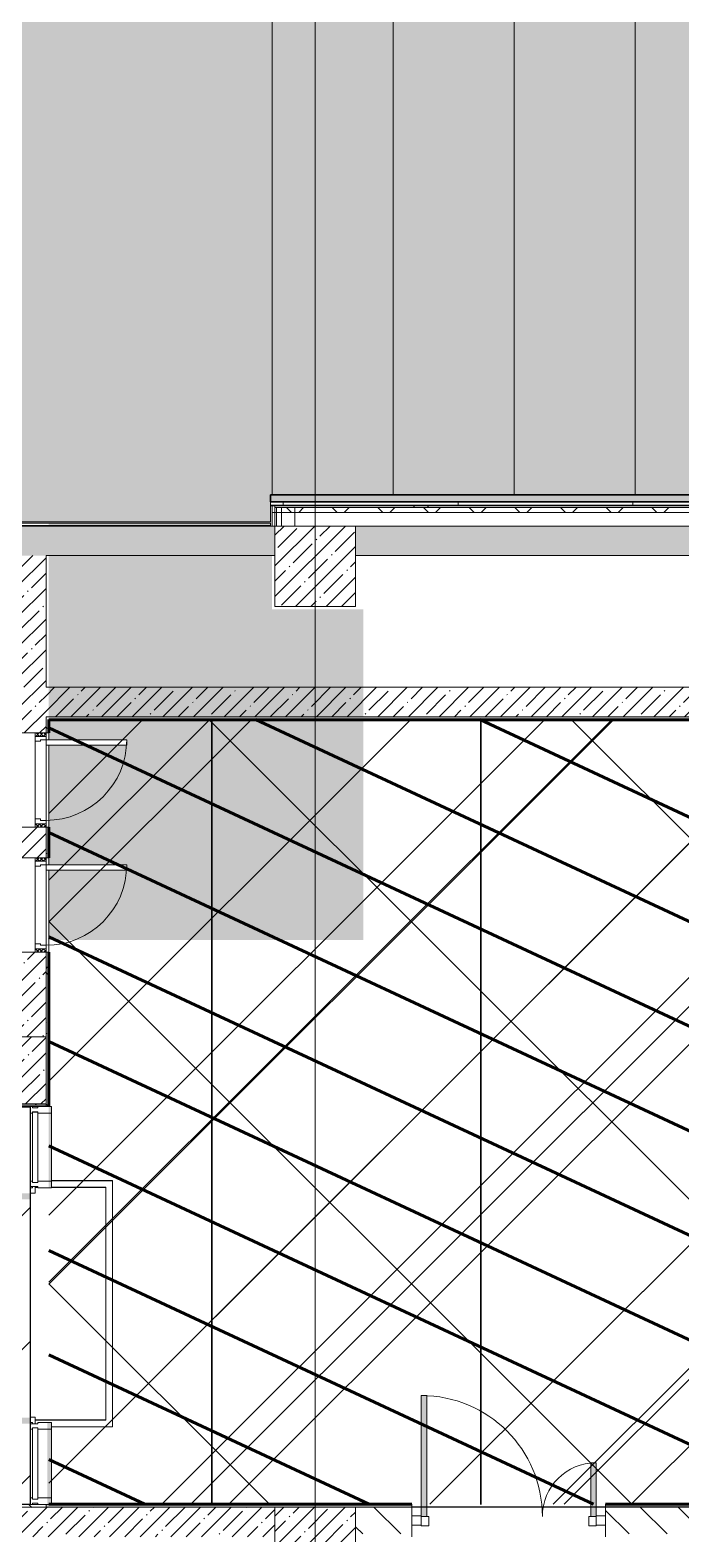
# Model space of a CAD drawing. Header units: millimetres. Extents: x -164500 to 426394, y -51911 to 102118.
# Drawn here: x 168864 to 173702, y 7700 to 18889 of the extents above; entities that cross this region are included whole.
import ezdxf

# ---------------------------------------------------------------- set-up
doc = ezdxf.new("R2010")
doc.units = ezdxf.units.MM
doc.linetypes.add('Осевая', pattern=[6350, 1270, -952.5, 3175, -952.5])
for name, color, linetype, lineweight in [('0) шлифовка', 5, 'Continuous', 60), ('1.4) Плинтус ПЛ-4', 6, 'Continuous', 60), ('5.3) Л-7 Линолеум 4 вып', 230, 'Continuous', 30), ('7.5) НЗ Линолеум Темпо ПЛЮС', 134, 'Continuous', 30), ('A-DETL-GENF', 7, 'Continuous', 9), ('A-DOOR-2', 7, 'Continuous', 5), ('A-DOOR-FRAM-2', 7, 'Continuous', 5), ('A-FLOR', 7, 'Continuous', 9), ('A-GLAZ-CURT', 7, 'Continuous', 9), ('A-GLAZ-CURT-2', 7, 'Continuous', 20), ('A-GLAZ-CWMG', 7, 'Continuous', 9), ('A-GLAZ-CWMG-1', 7, 'Continuous', 20), ('A-WALL', 7, 'Continuous', 5), ('A-WALL-2', 7, 'Continuous', 30), ('A-WALL-PATT', 7, 'Continuous', 5), ('I-WALL', 7, 'Continuous', 5), ('S-COLS', 7, 'Continuous', 9), ('S-COLS-1', 7, 'Continuous', 5), ('S-STRS', 7, 'Continuous', 9), ('Оси', 7, 'Continuous', 9), ('Оси-2', 7, 'Осевая', 9)]:
    doc.layers.add(name, color=color, linetype=linetype, lineweight=lineweight)
doc.layers.add('2) защита вин плитк', color=6, linetype='Continuous')
doc.layers.add('3.2.3) П-13.2', color=6, linetype='Continuous')
for name, color, linetype, lineweight, true_color, transparency in [('A-AREA-PATT-1', 7, 'Continuous', 5, 0xa5bae0, 1), ('A-AREA-PATT-2', 7, 'Continuous', 5, 0xcde0ef, 1), ('A-FLOR-PATT-1', 7, 'Continuous', 9, 0xeef6ff, 0.5)]:
    doc.layers.add(name, color=color, linetype=linetype, lineweight=lineweight, true_color=true_color, transparency=transparency)
for name, color, linetype, lineweight, true_color in [('A-DOOR-1', 7, 'Continuous', 5, 0xc0c0c0), ('A-DOOR-FRAM-1', 7, 'Continuous', 5, 0xc0c0c0), ('A-WALL-1', 9, 'Continuous', 5, 0x808080), ('A-WALL-FNSH-1', 9, 'Continuous', 5, 0x808080), ('S-STRS-1', 7, 'Continuous', 9, 0xeef6ff)]:
    doc.layers.add(name, color=color, linetype=linetype, lineweight=lineweight, true_color=true_color)
pattern_1 = [(45, (148772.12, -0.94), (-114.04925, 114.04925), []), (45, (148886.17, -0.94), (-114.04925, 114.04925), [201.612, -40.322, 6.706, -33.617])]
pattern_2 = [(135, (148772.12, -0.94), (-141.4214, -141.4214), [])]
pattern_3 = [(0, (148772.123, -0.94), (243.84, 60.96), [20.117, -162.763, 20.117, -162.763, -975.36]), (0, (148772.123, -0.94), (243.84, 60.96), [-365.76, 20.117, -345.643, 20.117, -162.763, -426.72]), (0, (148772.123, -0.94), (243.84, 60.96), [-914.4, 20.117, -101.803, 20.117, -284.683]), (120, (148863.563, 29.54), (-174.71291, 180.69163), [20.117, -162.763, 20.117, -162.763, -975.36]), (120, (148863.563, 29.54), (-174.71291, 180.69163), [-365.76, 20.117, -345.643, 20.117, -162.763, -426.72]), (120, (148863.563, 29.54), (-174.71291, 180.69163), [-914.4, 20.117, -101.803, 20.117, -284.683]), (240, (148894.043, 151.46), (-69.12709, -241.65163), [20.117, -162.763, 20.117, -162.763, -975.36]), (240, (148894.043, 151.46), (-69.12709, -241.65163), [-365.76, 20.117, -345.643, 20.117, -162.763, -426.72]), (240, (148894.043, 151.46), (-69.12709, -241.65163), [-914.4, 20.117, -101.803, 20.117, -284.683])]

# ---------------------------------------------------------------- blocks, each defined once
blk = doc.blocks.new('BSC_Колонна _Прямоугольная - 500х500-V357-Объем проектирования 2 этажа')
at = {"layer": 'S-COLS-1'}
h = blk.add_hatch(dxfattribs=at)
h.set_pattern_fill('FP_103', color=256, style=0, pattern_type=2)
h.set_pattern_definition([(45, (-19960, -11150), (-114.0493, 114.0493), []), (45, (-19845.95, -11150), (-114.0493, 114.0493), [201.613, -40.323, 6.706, -33.617])])
h.paths.add_polyline_path([(250, -250), (250, 250), (-250, 250), (-250, -250)])
for p, q in [((250, 250), (-250, 250)), ((-250, 250), (-250, -250)), ((250, -250), (250, 250)), ((-250, -250), (250, -250))]:
    blk.add_line(p, q, dxfattribs=at)
blk = doc.blocks.new('BSC_Колонна _Прямоугольная - 600х600-V401-Объем проектирования 2 этажа')
at = {"layer": 'S-COLS-1'}
h = blk.add_hatch(dxfattribs=at)
h.set_pattern_fill('FP_144', color=256, style=0, pattern_type=2)
h.set_pattern_definition([(45, (-22210, -14900), (-114.0493, 114.0493), []), (45, (-22095.95, -14900), (-114.0493, 114.0493), [201.613, -40.323, 6.706, -33.617])])
h.paths.add_polyline_path([(300, -300), (300, 300), (-300, 300), (-300, -300)])
for p, q in [((300, 300), (-300, 300)), ((-300, 300), (-300, -300)), ((300, -300), (300, 300)), ((-300, -300), (300, -300))]:
    blk.add_line(p, q, dxfattribs=at)
blk = doc.blocks.new('BSC_Колонна _Прямоугольная - 600х600-V408-Объем проектирования 2 этажа')
at = {"layer": 'S-COLS-1'}
h = blk.add_hatch(dxfattribs=at)
h.set_pattern_fill('FP_155', color=256, style=0, pattern_type=2)
h.set_pattern_definition([(45, (-22210, -7600), (-114.0493, 114.0493), []), (45, (-22095.95, -7600), (-114.0493, 114.0493), [201.613, -40.323, 6.706, -33.617])])
h.paths.add_polyline_path([(300, -300), (300, 300), (-300, 300), (-300, -300)])
for p, q in [((300, 300), (-300, 300)), ((-300, 300), (-300, -300)), ((300, -300), (300, 300)), ((-300, -300), (300, -300))]:
    blk.add_line(p, q, dxfattribs=at)
blk = doc.blocks.new('Прямоугольный импост - 50 x 70 мм-31927764-Объем проектирования 2 этажа')
at = {"layer": 'A-GLAZ-CWMG-1'}
for p, q in [((-70, 35), (0, 35)), ((-70, -35), (-70, 35)), ((0, 35), (0, -35)), ((0, -35), (-70, -35))]:
    blk.add_line(p, q, dxfattribs=at)
blk = doc.blocks.new('Прямоугольный импост - 50 x 70 мм-31701779-Объем проектирования 2 этажа')
at = {"layer": 'A-GLAZ-CWMG-1'}
for p, q in [((0, 35), (-70, 35)), ((-70, 35), (-70, -35)), ((0, -35), (0, 35)), ((-70, -35), (0, -35))]:
    blk.add_line(p, q, dxfattribs=at)
blk = doc.blocks.new('Прямоугольный импост - Импост структурный с накладкой - 160мм Темный-30756008-Объем проектирования 2 этажа')
at = {"layer": 'A-GLAZ-CWMG-1'}
for p, q in [((-50, 0), (-50, 17)), ((-50, 17), (0, 17)), ((-40, 0), (-50, 0)), ((-40, -40), (-40, 0)), ((0, 0), (-10, 0)), ((-10, 0), (-10, -40)), ((0, 17), (0, 0)), ((-50, -140), (-50, -40)), ((-50, -40), (-40, -40)), ((-10, -40), (0, -40)), ((0, -40), (0, -140)), ((0, -140), (-50, -140))]:
    blk.add_line(p, q, dxfattribs=at)
blk = doc.blocks.new('Системная панель - Стекло - 40мм-32387041-Объем проектирования 2 этажа')
at = {"layer": 'A-GLAZ-CURT-2'}
for p, q in [((262, 40), (-262, 40)), ((-262, 40), (-262, 0)), ((-262, 0), (262, 0)), ((262, 0), (262, 40))]:
    blk.add_line(p, q, dxfattribs=at)
blk = doc.blocks.new('Прямоугольный импост - Импост структурный с накладкой - 160мм Темный-30755591-Объем проектирования 2 этажа')
at = {"layer": 'A-GLAZ-CWMG-1'}
for p, q in [((-25, 0), (-25, 17)), ((-25, 17), (25, 17)), ((-15, 0), (-25, 0)), ((-15, -40), (-15, 0)), ((25, 0), (15, 0)), ((15, 0), (15, -40)), ((25, 17), (25, 0)), ((-25, -140), (-25, -40)), ((-25, -40), (-15, -40)), ((15, -40), (25, -40)), ((25, -40), (25, -140)), ((25, -140), (-25, -140))]:
    blk.add_line(p, q, dxfattribs=at)
blk = doc.blocks.new('Системная панель - Стекло - 40мм-32387061-Объем проектирования 2 этажа')
at = {"layer": 'A-GLAZ-CURT-2'}
for p, q in [((265, 40), (-265, 40)), ((-265, 40), (-265, 0)), ((-265, 0), (265, 0)), ((265, 0), (265, 40))]:
    blk.add_line(p, q, dxfattribs=at)
blk = doc.blocks.new('Прямоугольный импост - Импост структурный с накладкой - 160мм Темный-32387059-Объем проектирования 2 этажа')
at = {"layer": 'A-GLAZ-CWMG'}
for p, q in [((20093, 7970), (20093, 8480)), ((20250, 7970), (20250, 8480))]:
    blk.add_line(p, q, dxfattribs=at)
blk = doc.blocks.new('Прямоугольный импост - Импост структурный с накладкой - 160мм Темный-V496-Объем проектирования 2 этажа')
at = {"layer": 'A-GLAZ-CWMG-1'}
for p, q in [((-25, 0), (-25, 17)), ((-25, 17), (25, 17)), ((-15, 0), (-25, 0)), ((-15, -40), (-15, 0)), ((25, 0), (15, 0)), ((15, 0), (15, -40)), ((25, 17), (25, 0)), ((-25, -140), (-25, -40)), ((-25, -40), (-15, -40)), ((15, -40), (25, -40)), ((25, -40), (25, -140)), ((25, -140), (-25, -140))]:
    blk.add_line(p, q, dxfattribs=at)
blk = doc.blocks.new('Прямоугольный импост - Импост структурный с накладкой - 160мм Темный-30755595-Объем проектирования 2 этажа')
at = {"layer": 'A-GLAZ-CWMG-1'}
for p, q in [((0, 17), (-50, 17)), ((-50, 17), (-50, 0)), ((-50, 0), (-40, 0)), ((-40, 0), (-40, -40)), ((-10, -40), (-10, 0)), ((-10, 0), (0, 0)), ((0, 0), (0, 17)), ((-40, -40), (-50, -40)), ((-50, -40), (-50, -140)), ((0, -40), (-10, -40)), ((0, -140), (0, -40)), ((-50, -140), (0, -140))]:
    blk.add_line(p, q, dxfattribs=at)
blk = doc.blocks.new('Прямоугольный импост - Импост структурный с накладкой - 160мм Темный-32387142-Объем проектирования 2 этажа')
at = {"layer": 'A-GLAZ-CWMG'}
for p, q in [((20093, 10325), (20093, 10830)), ((20250, 10325), (20250, 10830))]:
    blk.add_line(p, q, dxfattribs=at)
blk = doc.blocks.new('Перекрытия 2 - Перекрытия 4-32990152-Объем проектирования 2 этажа')
at = {"layer": 'S-STRS-1'}
for points in [[(21910, 15411), (22810, 15411), (22810, 19180), (21910, 19180), (21910, 16983)], [(22810, 15411), (23710, 15411), (23710, 19180), (22810, 19180), (22810, 16983)], [(23710, 15411), (24610, 15411), (24610, 19180), (23710, 19180), (23710, 16983)], [(24610, 15411), (25510, 15411), (25510, 19180), (24610, 19180), (24610, 16983)], [(26410, 15411), (26410, 19180), (25510, 19180), (25510, 15411)], [(27310, 15411), (27310, 19180), (26410, 19180), (26410, 15411)], [(28210, 15411), (28210, 19180), (27310, 19180), (27310, 15411)], [(28319, 15411), (29110, 15411), (29110, 19180), (28210, 19180), (28210, 15411)], [(29764, 15411), (30010, 15411), (30010, 19180), (29110, 19180), (29110, 15411)], [(30010, 15411), (30610, 15411), (30610, 17830), (30030, 17830), (30030, 18430), (30610, 18430), (30610, 19180), (30010, 19180), (30010, 16983)]]:
    blk.add_hatch(color=256, dxfattribs=at).paths.add_polyline_path(points)
at = {"layer": 'S-STRS'}
for p, q in [((21910, 19180), (22510, 19180)), ((21910, 19180), (21910, 15411)), ((22810, 19180), (23410, 19180)), ((22810, 15411), (22810, 19180)), ((23710, 19180), (24310, 19180)), ((23710, 15411), (23710, 19180)), ((24610, 19180), (25210, 19180)), ((24610, 15411), (24610, 19180)), ((25510, 19180), (26110, 19180)), ((25510, 15411), (25510, 19180)), ((26410, 19180), (27010, 19180)), ((26410, 15411), (26410, 19180)), ((27310, 19180), (27910, 19180)), ((27310, 15411), (27310, 19180)), ((28210, 19180), (28810, 19180)), ((28210, 15411), (28210, 19180)), ((29110, 19180), (29710, 19180)), ((29110, 15411), (29110, 19180)), ((30010, 19180), (30610, 19180)), ((30010, 15411), (30010, 19180)), ((30610, 18430), (30610, 19180)), ((30610, 15411), (30610, 17830))]:
    blk.add_line(p, q, dxfattribs=at)
blk = doc.blocks.new('Стены наклон_ амфитеатр - Стены наклон_ амфитеатр-32992696-Объем проектирования 2 этажа')
at = {"layer": 'A-WALL-PATT'}
h = blk.add_hatch(dxfattribs=at)
h.set_pattern_fill('FP_220', color=256, style=0, pattern_type=2)
h.set_pattern_definition([(0, (26444.5, 15393.4), (0, 246.1), []), (90, (26444.5, 15393.4), (-1300, 8e-14), [])])
h.paths.add_polyline_path([(28299, 15354), (31010, 15354), (31010, 15381), (21879, 15381), (21879, 15354), (28190, 15354)])
h = blk.add_hatch(dxfattribs=at)
h.set_pattern_fill('FP_219', color=256, style=0, pattern_type=2)
h.set_pattern_definition([(180, (26444.5, 15352), (-4e-13, -3050), []), (270, (26444.5, 15352), (1300, 8e-14), [])])
h.paths.add_polyline_path([(21879, 15350), (31010, 15350), (31010, 15354), (21879, 15354)])
at = {"layer": 'A-WALL'}
for p, q in [((21879, 15354), (21879, 15381)), ((21879, 15350), (21879, 15354)), ((31010, 15354), (21879, 15354))]:
    blk.add_line(p, q, dxfattribs=at)
at = {"layer": 'A-WALL-2'}
for p, q in [((31041, 15431), (21879, 15431)), ((21879, 15431), (21879, 15381)), ((21879, 15381), (31010, 15381)), ((31010, 15381), (31010, 15350)), ((31010, 15350), (31041, 15350)), ((31041, 15350), (31041, 15431))]:
    blk.add_line(p, q, dxfattribs=at)

msp = doc.modelspace()

# ---------------------------------------------------------------- hatches: boundary and pattern name
at = {"layer": '0) шлифовка', "true_color": 0x2776bb}
h = msp.add_hatch(dxfattribs=at)
h.set_pattern_fill('ANSI31', color=152, scale=222, angle=110)
h.set_pattern_definition([(155, (169003.1, 23029.06), (-297.882, -638.81), [])])
h.paths.add_polyline_path([(179703.123, 13759), (169003.123, 13759), (169003.123, 7920.059), (179703.123, 7920.059)])
at = {"layer": '2) защита вин плитк'}
h = msp.add_hatch(dxfattribs=at)
h.set_pattern_fill('ANSI31', color=256, scale=600)
h.set_pattern_definition([(45, (169003.1, 23029), (-1347.04, 1347.04), [])])
h.paths.add_polyline_path([(179703.123, 13759), (169003.123, 13759), (169003.123, 7920.059), (179703.123, 7920.059)])
h = msp.add_hatch(dxfattribs=at)
h.set_pattern_fill('ANSI31', color=256, scale=222)
h.set_pattern_definition([(45, (205553.1, 26879), (-498.404, 498.404), [])])
h.paths.add_polyline_path([(162454.38, 10878.059), (168865.123, 10878.059), (168865.123, 7919.059), (162454.38, 7919.059)])
at = {"layer": '3.2.3) П-13.2'}
h = msp.add_hatch(dxfattribs=at)
h.set_pattern_fill('ANSI32', color=256, scale=222)
h.set_pattern_definition([(45, (169003.1, 23029), (-1495.21, 1495.21), []), (45, (170000, 23029), (-1495.21, 1495.21), [])])
h.paths.add_polyline_path([(179703.123, 13759), (169003.123, 13759), (169003.123, 7920.059), (179703.123, 7920.059)])
at = {"layer": '5.3) Л-7 Линолеум 4 вып'}
h = msp.add_hatch(dxfattribs=at)
h.set_pattern_fill('ANSI37', color=256, scale=600)
h.set_pattern_definition([(45, (169003.1, 23029), (-1347.04, 1347.04), []), (135, (169003.1, 23029), (-1347.04, -1347.04), [])])
h.paths.add_polyline_path([(179703.123, 13759), (169003.123, 13759), (169003.123, 7920.059), (179703.123, 7920.059)])
at = {"layer": '7.5) НЗ Линолеум Темпо ПЛЮС'}
h = msp.add_hatch(dxfattribs=at)
h.set_pattern_fill('ANSI31', color=256, scale=333)
h.set_pattern_definition([(45, (169003.1, 23029.1), (-747.606, 747.606), [])])
h.paths.add_polyline_path([(179703.123, 13759), (169003.123, 13759), (169003.123, 7920.059), (179703.123, 7920.059)])
at = {"layer": 'A-AREA-PATT-1'}
h = msp.add_hatch(color=256, dxfattribs=at)
h.paths.add_polyline_path([(170888.244, 13759.059), (171341.623, 13759.059), (171341.623, 13999.059), (169002.623, 13999.059), (169002.623, 13759.059), (170661.623, 13759.059)])
h.paths.add_polyline_path([(170656.623, 14979.059), (170661.623, 14979.059), (170661.623, 15089.059), (170656.623, 15089.059), (170656.623, 15349.059), (170651.123, 15349.059), (170651.123, 15379.727), (177322.123, 15379.727), (177322.123, 15429.89), (170662.123, 15429.89), (170662.123, 20499.059), (170682.123, 20499.059), (170682.123, 26269.44), (177322.123, 26269.44), (177322.123, 26344.558), (170656.623, 26344.558), (170656.623, 26853.558), (168987.623, 26853.558), (168987.623, 26480.745), (167507.88, 26480.745), (167507.88, 26273.559), (166856.88, 26273.559), (166855.296, 26478.558), (163552.623, 26478.558), (163552.123, 24658.558), (162482.123, 24658.558), (162482.38, 22225.559), (163107.623, 22225.559), (163107.623, 21573.559), (162482.123, 21573.559), (162482.38, 18483.559), (163107.623, 18483.559), (163107.623, 17825.559), (162482.123, 17825.559), (162483.949, 15224.559), (169002.623, 15224.559), (169002.623, 15202.473), (170651.123, 15200.688), (170651.123, 15199.059), (169002.623, 15199.059), (169002.623, 14979.059), (169843.502, 14979.059)])
for points in [[(169002.623, 15199.059), (170651.123, 15200.688), (170651.123, 15202.473), (169002.623, 15200.351)], [(171282.123, 13999.059), (171341.623, 13999.059), (171341.623, 14578.559), (170661.623, 14578.559), (170661.623, 14979.059), (169002.623, 14979.059), (169002.623, 13999.059), (170821.875, 13999.059)], [(169002.623, 12119.558), (171341.623, 12119.558), (171341.623, 13759.059), (169002.623, 13757.534), (169002.623, 13609.059), (169582.123, 13609.059), (169582.123, 13569.059), (169002.623, 13569.059), (169002.623, 12679.059), (169582.123, 12679.059), (169582.123, 12639.059), (169002.623, 12639.059), (169002.623, 12387.293)]]:
    msp.add_hatch(color=256, dxfattribs=at).paths.add_polyline_path(points)
at = {"layer": 'A-AREA-PATT-2'}
h = msp.add_hatch(color=256, dxfattribs=at)
h.paths.add_polyline_path([(187288.123, 7919.559), (187291.623, 7920.059), (187289.53, 7930.059), (187281.623, 7930.059), (187281.623, 7919.559)])
h.paths.add_polyline_path([(169022.123, 7919.559), (169022.123, 8529.507), (168992.123, 8529.507), (168992.123, 7919.559), (169017.123, 7919.559)])
h.paths.add_polyline_path([(187291.123, 7989.059), (187291.623, 7990.235), (187291.623, 8079.059), (187288.123, 8079.059), (187288.123, 8029.059), (187291.123, 8029.059), (187291.123, 7999.059)])
h.paths.add_polyline_path([(187288.123, 10064.059), (187291.623, 10064.059), (187291.123, 10114.059), (187288.123, 10114.059)])
h.paths.add_polyline_path([(169022.123, 10274.507), (169022.123, 10879.059), (169002.623, 10877.109), (169002.623, 10274.507)])
h.paths.add_polyline_path([(187266.623, 10668.059), (187286.623, 10668.059), (187286.623, 10678.559), (187266.623, 10678.559)])
h.paths.add_polyline_path([(181432.123, 13739.059), (181472.123, 13739.059), (181470.173, 13758.559), (181422.123, 13758.559), (181422.123, 13739.059)])
h.paths.add_polyline_path([(180072.123, 13739.059), (180122.123, 13739.059), (180120.173, 13758.559), (180072.123, 13758.559)])
h.paths.add_polyline_path([(182422.123, 18869.059), (182422.123, 18919.059), (182402.623, 18917.109), (182402.623, 18869.059)])
h.paths.add_polyline_path([(182402.623, 20219.059), (182422.123, 20219.059), (182422.123, 20269.059), (182402.623, 20267.109), (182402.623, 20221.009)])
at = {"layer": 'A-DOOR-2'}
h = msp.add_hatch(dxfattribs=at)
h.set_pattern_fill('FP_117', color=256, angle=-90, style=0, pattern_type=2)
h.set_pattern_definition([(45, (169046.808, 11370.148), (-14.14214, 14.14214), []), (135, (169046.808, 11370.148), (-14.14214, -14.14214), [])])
h.paths.add_polyline_path([(168982.123, 12959.059), (168982.123, 12984.059), (168902.123, 12984.059), (168902.123, 12959.059)])
h = msp.add_hatch(dxfattribs=at)
h.set_pattern_fill('FP_117', color=256, angle=-90, style=0, pattern_type=2)
h.set_pattern_definition([(45, (169046.808, 10440.148), (-14.14214, 14.14214), []), (135, (169046.808, 10440.148), (-14.14214, -14.14214), [])])
h.paths.add_polyline_path([(168982.123, 12029.059), (168982.123, 12054.059), (168902.123, 12054.059), (168902.123, 12029.059)])
at = {"layer": 'A-DOOR-FRAM-2'}
h = msp.add_hatch(dxfattribs=at)
h.set_pattern_fill('FP_118', color=256, angle=-90, style=0, pattern_type=2)
h.set_pattern_definition([(315, (169046.808, 13492.943), (14.1421, 14.1421), []), (45, (169046.808, 13492.943), (-14.1421, 14.1421), [])])
h.paths.add_polyline_path([(168982.123, 13634.059), (168982.123, 13659.059), (168902.123, 13659.059), (168902.123, 13634.059)])
h = msp.add_hatch(dxfattribs=at)
h.set_pattern_fill('FP_118', color=256, angle=-90, style=0, pattern_type=2)
h.set_pattern_definition([(315, (169046.808, 12562.943), (14.1421, 14.1421), []), (45, (169046.808, 12562.943), (-14.1421, 14.1421), [])])
h.paths.add_polyline_path([(168982.123, 12704.059), (168982.123, 12729.059), (168902.123, 12729.059), (168902.123, 12704.059)])
at = {"layer": 'A-FLOR-PATT-1'}
h = msp.add_hatch(color=256, dxfattribs=at)
h.paths.add_polyline_path([(162402.033, 7899.059), (162442.033, 7899.059), (162442.033, 8729.059), (162402.033, 8729.059), (162402.033, 7902.762)])
h.paths.add_polyline_path([(173072.123, 7899.059), (173072.123, 8229.059), (173032.123, 8229.059), (173032.123, 7899.059)])
h.paths.add_polyline_path([(163662.033, 7899.059), (163702.033, 7899.059), (163702.033, 8229.059), (163662.033, 8229.059), (163662.033, 7919.059)])
h.paths.add_polyline_path([(171772.123, 7899.059), (171812.123, 7899.059), (171812.123, 8729.059), (171772.123, 8729.059), (171772.123, 7919.059)])
h.paths.add_polyline_path([(154167.123, 7914.059), (154167.123, 8314.059), (154127.123, 8314.059), (154127.123, 7914.059)])
h.paths.add_polyline_path([(152912.123, 7914.059), (152912.123, 8809.059), (152872.123, 8809.059), (152872.123, 7914.059), (152902.123, 7914.059)])
h.paths.add_polyline_path([(187288.123, 8029.059), (187288.123, 8074.059), (186295.623, 8074.059), (186295.623, 8029.059), (187286.588, 8029.059)])
h.paths.add_polyline_path([(168782.123, 8519.507), (168862.123, 8519.507), (168862.123, 8564.507), (168022.123, 8564.507), (168022.123, 8519.507), (168398.033, 8519.507)])
h.paths.add_polyline_path([(186895.695, 10019.059), (187288.123, 10019.059), (187288.123, 10064.059), (186295.623, 10064.059), (186295.623, 10019.059), (186762.123, 10019.059)])
h.paths.add_polyline_path([(168037.123, 10189.507), (168862.123, 10189.507), (168862.123, 10234.507), (168037.123, 10234.507)])
h.paths.add_polyline_path([(180167.123, 12959.059), (180167.123, 13779.059), (180122.123, 13779.059), (180122.123, 12959.059)])
h.paths.add_polyline_path([(181432.123, 13459.059), (181432.123, 13739.059), (181422.123, 13739.059), (181422.123, 13779.059), (181387.123, 13779.059), (181387.123, 13459.059), (181422.123, 13459.059)])
h.paths.add_polyline_path([(182804.774, 18919.059), (183202.123, 18919.059), (183202.123, 18964.059), (182382.123, 18964.059), (182382.123, 18919.059), (182422.123, 18919.059)])
h.paths.add_polyline_path([(182570.277, 20184.059), (182702.123, 20184.059), (182702.123, 20229.059), (182422.123, 20229.059), (182422.123, 20219.059), (182382.123, 20219.059), (182382.123, 20184.059), (182435.248, 20184.059)])
h = msp.add_hatch(color=256, dxfattribs=at)
h.paths.add_polyline_path([(173072.123, 7829.059), (173072.123, 7899.059), (173032.123, 7899.059), (173032.123, 7829.059)])
h.paths.add_polyline_path([(171812.123, 7829.059), (171812.123, 7899.059), (171772.123, 7899.059), (171772.123, 7829.059), (171806.261, 7829.059)])
h.paths.add_polyline_path([(163702.033, 7829.059), (163702.033, 7899.059), (163662.033, 7899.059), (163662.033, 7829.059)])
h.paths.add_polyline_path([(162402.033, 7829.059), (162442.033, 7829.059), (162442.033, 7899.059), (162402.033, 7899.059), (162402.033, 7834.059)])
at = {"layer": 'I-WALL'}
h = msp.add_hatch(dxfattribs=at)
h.set_pattern_fill('FP_191', color=256, style=0, pattern_type=2)
h.set_pattern_definition(pattern_3)
h.paths.add_polyline_path([(170682.123, 15199.059), (170682.123, 15349.059), (170662.123, 15349.059), (170662.123, 15199.059)])
h = msp.add_hatch(dxfattribs=at)
h.set_pattern_fill('FP_196', color=256, style=0, pattern_type=2)
h.set_pattern_definition([(0, (148772.12, -0.94), (812.8, 203.2), [67.056, -542.544, 67.056, -542.544, -3251.2]), (0, (148772.12, -0.94), (812.8, 203.2), [-1219.2, 67.056, -1152.144, 67.056, -542.544, -1422.4]), (0, (148772.12, -0.94), (812.8, 203.2), [-3048, 67.056, -339.344, 67.056, -948.944]), (120, (149076.92, 100.66), (-582.3764, 602.3054), [67.056, -542.544, 67.056, -542.544, -3251.2]), (120, (149076.92, 100.66), (-582.3764, 602.3054), [-1219.2, 67.056, -1152.144, 67.056, -542.544, -1422.4]), (120, (149076.92, 100.66), (-582.3764, 602.3054), [-3048, 67.056, -339.344, 67.056, -948.944]), (240, (149178.52, 507.06), (-230.4236, -805.5054), [67.056, -542.544, 67.056, -542.544, -3251.2]), (240, (149178.52, 507.06), (-230.4236, -805.5054), [-1219.2, 67.056, -1152.144, 67.056, -542.544, -1422.4]), (240, (149178.52, 507.06), (-230.4236, -805.5054), [-3048, 67.056, -339.344, 67.056, -948.944])])
h.paths.add_polyline_path([(176962.123, 15336.059), (179782.123, 15336.059), (179782.123, 15349.059), (170682.123, 15349.059), (170682.123, 15336.059), (176062.123, 15336.059)])
h = msp.add_hatch(dxfattribs=at)
h.set_pattern_fill('FP_197', color=256, style=0, pattern_type=2)
h.set_pattern_definition([(135, (148772.12, -0.94), (-169.7056, -169.7056), []), (225, (148772.12, -0.94), (169.7056, -169.7056), [])])
h.paths.add_polyline_path([(178516.314, 15299.059), (179782.123, 15299.059), (179782.123, 15336.059), (170682.123, 15336.059), (170682.123, 15299.059), (177862.123, 15299.059)])
h = msp.add_hatch(dxfattribs=at)
h.set_pattern_fill('FP_1', color=256, style=0, pattern_type=2)
h.set_pattern_definition(pattern_1)
h.paths.add_polyline_path([(179382.123, 14979.059), (179562.123, 14979.059), (179562.123, 15199.059), (179382.123, 15199.059), (179382.123, 14983.518)])
h.paths.add_polyline_path([(165582.123, 14979.059), (166882.38, 14979.397), (166882.38, 15199.059), (163092.123, 15199.059), (163092.123, 14979.059), (165507.095, 14979.059)])
h.paths.add_polyline_path([(178516.314, 14979.059), (178782.123, 14979.059), (178782.123, 15199.059), (175182.123, 15199.059), (175182.123, 14979.059), (177070.845, 14979.059)])
h.paths.add_polyline_path([(168982.123, 14979.059), (170682.123, 14979.059), (170682.123, 15199.059), (167482.38, 15199.059), (167482.38, 14979.059), (168762.123, 14979.059)])
h.paths.add_polyline_path([(174582.123, 14979.059), (174582.123, 15199.059), (171282.123, 15199.059), (171282.123, 14979.059), (171288.97, 14979.059)])
h = msp.add_hatch(dxfattribs=at)
h.set_pattern_fill('FP_1', color=256, style=0, pattern_type=2)
h.set_pattern_definition(pattern_1)
h.paths.add_polyline_path([(168982.123, 10889.059), (168982.123, 10899.059), (168762.123, 10899.059), (168762.123, 10889.059), (168877.361, 10894.297), (168981.947, 10889.067)])
h.paths.add_polyline_path([(168982.123, 11399.059), (168982.123, 12029.059), (168762.123, 12029.059), (168762.123, 11399.059), (168873.212, 11399.059)])
h.paths.add_polyline_path([(168902.123, 12729.059), (168982.123, 12729.059), (168982.123, 12959.059), (168762.123, 12959.059), (168762.123, 12729.059)])
h.paths.add_polyline_path([(168982.123, 13659.059), (168982.123, 14979.059), (168762.123, 14979.059), (168762.123, 13659.059), (168902.123, 13659.059)])
h = msp.add_hatch(dxfattribs=at)
h.set_pattern_fill('FP_1', color=256, style=0, pattern_type=2)
h.set_pattern_definition(pattern_1)
h.paths.add_polyline_path([(169843.502, 13779.059), (179562.123, 13779.059), (179562.123, 13999.059), (168982.123, 13999.059), (168982.123, 13779.059), (169002.623, 13779.059)])
h = msp.add_hatch(dxfattribs=at)
h.set_pattern_fill('FP_191', color=256, style=0, pattern_type=2)
h.set_pattern_definition(pattern_3)
h.paths.add_polyline_path([(168982.123, 10879.059), (169002.123, 10879.059), (169002.123, 12029.059), (168982.123, 12029.059), (168982.123, 10889.059)])
h.paths.add_polyline_path([(169002.123, 12729.059), (169002.123, 12959.059), (168982.123, 12959.059), (168982.123, 12729.059)])
h.paths.add_polyline_path([(169002.123, 13659.059), (169001.171, 13759.059), (168982.123, 13778.642), (168982.123, 13659.059)])
h.paths.add_polyline_path([(169002.123, 13759.059), (169002.123, 13779.059), (168982.532, 13778.65)])
h = msp.add_hatch(dxfattribs=at)
h.set_pattern_fill('FP_191', color=256, style=0, pattern_type=2)
h.set_pattern_definition(pattern_3)
h.paths.add_polyline_path([(182982.123, 13759.059), (183002.123, 13759.059), (183002.123, 13779.059), (181472.123, 13779.059), (181472.123, 13759.059), (182902.123, 13759.059)])
h.paths.add_polyline_path([(170661.623, 13759.059), (180072.123, 13759.059), (180072.123, 13779.059), (169002.123, 13779.059), (169002.623, 13759.059), (170210.215, 13759.059)])
h = msp.add_hatch(dxfattribs=at)
h.set_pattern_fill('FP_23', color=256, style=0, pattern_type=2)
h.set_pattern_definition(pattern_2)
h.paths.add_polyline_path([(168922.123, 7899.059), (168982.123, 7899.059), (168982.123, 7919.059), (168782.123, 7919.059), (168782.123, 7899.059)])
h.paths.add_polyline_path([(168869.457, 10879.059), (168982.123, 10879.059), (168981.947, 10889.067), (168877.361, 10894.297), (168782.123, 10889.059), (168782.123, 10879.059)])
h = msp.add_hatch(dxfattribs=at)
h.set_pattern_fill('FP_1', color=256, style=0, pattern_type=2)
h.set_pattern_definition(pattern_1)
h.paths.add_polyline_path([(169843.502, 7679.059), (170682.123, 7679.059), (170682.123, 7899.059), (168532.123, 7899.059), (168532.123, 7829.059), (167332.123, 7829.059), (167332.123, 7899.059), (166032.123, 7899.059), (166032.123, 7679.059), (169732.123, 7679.059)])
h = msp.add_hatch(dxfattribs=at)
h.set_pattern_fill('FP_191', color=256, style=0, pattern_type=2)
h.set_pattern_definition(pattern_3)
h.paths.add_polyline_path([(176691.481, 7899.059), (179702.123, 7899.059), (179702.123, 7919.059), (176232.123, 7919.059), (176232.123, 7907.059), (176262.123, 7905.059), (176262.123, 7899.059), (176686.864, 7899.059)])
h.paths.add_polyline_path([(169732.123, 7899.059), (171702.123, 7899.059), (171702.123, 7919.059), (168982.123, 7919.059), (168982.123, 7899.059), (169652.123, 7899.059)])
h.paths.add_polyline_path([(173802.123, 7899.059), (175102.123, 7899.059), (175102.123, 7907.059), (175132.123, 7909.059), (175132.123, 7919.059), (173142.123, 7919.059), (173142.123, 7899.059), (173602.123, 7899.059)])
h = msp.add_hatch(dxfattribs=at)
h.set_pattern_fill('FP_23', color=256, style=0, pattern_type=2)
h.set_pattern_definition(pattern_2)
h.paths.add_polyline_path([(173142.123, 7699.059), (174332.123, 7699.059), (174332.123, 7899.059), (173142.123, 7899.059), (173142.123, 7772.249)])
h.paths.add_polyline_path([(171702.123, 7699.059), (171702.123, 7899.059), (171282.123, 7899.059), (171282.123, 7699.059), (171302.123, 7699.059)])

# ---------------------------------------------------------------- linework, layer by layer
msp.add_lwpolyline([(162454.38, 10878.059), (168865.123, 10878.059), (168865.123, 7919.059), (162454.38, 7919.059)], close=True)
at = {"layer": '1.4) Плинтус ПЛ-4'}
for p, q in [((169002.123, 13759.059), (169002.123, 13659.059)), ((169003.123, 13758.059), (180072.123, 13758.059)), ((169002.123, 12729.059), (169002.123, 12959.059)), ((169002.123, 10879.059), (169002.123, 12029.059)), ((171702.123, 7920.059), (169003.123, 7920.059)), ((175132.123, 7920.059), (173142.123, 7920.059))]:
    msp.add_line(p, q, dxfattribs=at)
at = {"layer": '7.5) НЗ Линолеум Темпо ПЛЮС'}
for points in [[(170214.931, 7918.059), (170214.931, 13758.059)], [(172214.931, 13758.059), (172214.931, 7918.059)]]:
    msp.add_lwpolyline(points, dxfattribs=at)
at = {"layer": 'A-DETL-GENF'}
for p, q in [((171812.123, 8729.059), (171772.123, 8729.059)), ((171772.123, 8729.059), (171772.123, 7834.059)), ((171812.123, 7829.059), (171812.123, 8729.059)), ((173072.123, 8229.059), (173032.123, 8229.059)), ((173032.123, 8229.059), (173032.123, 7829.059)), ((173072.123, 7834.059), (173072.123, 8229.059)), ((171772.123, 7829.059), (171812.123, 7829.059)), ((171827.123, 7829.059), (171772.123, 7829.059)), ((171772.123, 7764.059), (171772.123, 7759.059)), ((171772.123, 7759.059), (171827.123, 7759.059)), ((171827.123, 7759.059), (171827.123, 7829.059)), ((173017.123, 7759.059), (173017.123, 7829.059)), ((173017.123, 7829.059), (173072.123, 7829.059)), ((173072.123, 7759.059), (173017.123, 7759.059)), ((173032.123, 7829.059), (173072.123, 7829.059)), ((173072.123, 7764.059), (173072.123, 7759.059))]:
    msp.add_line(p, q, dxfattribs=at)
at = {"layer": 'A-DOOR-1'}
for p, q in [((169582.123, 13609.059), (168982.123, 13609.059)), ((168982.123, 13609.059), (168982.123, 13569.059)), ((168982.123, 13569.059), (169582.123, 13569.059)), ((169582.123, 13569.059), (169582.123, 13609.059)), ((169582.123, 12679.059), (168982.123, 12679.059)), ((168982.123, 12679.059), (168982.123, 12639.059)), ((169582.123, 12639.059), (169582.123, 12679.059)), ((168982.123, 12639.059), (169582.123, 12639.059)), ((168862.123, 10284.507), (168902.123, 10284.507)), ((168902.123, 10234.507), (168862.123, 10234.507)), ((168902.123, 10284.507), (168902.123, 10234.507)), ((171772.123, 8729.059), (171772.123, 7834.059)), ((168862.123, 8569.507), (168902.123, 8569.507)), ((168902.123, 8519.507), (168862.123, 8519.507)), ((168902.123, 8569.507), (168902.123, 8519.507)), ((173072.123, 8229.059), (173072.123, 7834.059))]:
    msp.add_line(p, q, dxfattribs=at)
for centre, radius, start, end in [((168982.123, 13609.059), 600, 270, 0), ((168982.123, 12679.059), 600, 270, 0), ((171772.123, 7829.059), 900, 0, 90), ((173072.123, 7829.059), 400, 90, 180)]:
    msp.add_arc(centre, radius, start, end, dxfattribs=at)
at = {"layer": 'A-DOOR-FRAM-1'}
for p, q in [((168982.123, 13659.059), (168902.123, 13659.059)), ((168902.123, 13659.059), (168902.123, 13634.059)), ((168982.123, 13634.059), (168982.123, 13659.059)), ((168982.123, 13634.059), (168902.123, 13634.059)), ((168902.123, 13634.059), (168902.123, 13599.059)), ((168902.123, 13634.059), (168982.123, 13634.059)), ((168902.123, 13599.059), (168942.123, 13599.059)), ((168902.123, 13019.059), (168902.123, 13599.059)), ((168942.123, 13599.059), (168942.123, 13609.059)), ((168942.123, 13609.059), (168982.123, 13609.059)), ((168982.123, 13609.059), (168982.123, 13634.059)), ((168982.123, 13569.059), (168982.123, 13009.059)), ((168942.123, 13019.059), (168902.123, 13019.059)), ((168902.123, 13019.059), (168902.123, 12984.059)), ((168902.123, 12984.059), (168982.123, 12984.059)), ((168902.123, 12984.059), (168902.123, 12959.059)), ((168982.123, 12984.059), (168902.123, 12984.059)), ((168942.123, 13009.059), (168942.123, 13019.059)), ((168982.123, 13009.059), (168942.123, 13009.059)), ((168982.123, 12984.059), (168982.123, 13009.059)), ((168982.123, 12959.059), (168982.123, 12984.059)), ((168902.123, 12959.059), (168982.123, 12959.059)), ((168982.123, 12729.059), (168902.123, 12729.059)), ((168902.123, 12729.059), (168902.123, 12704.059)), ((168982.123, 12704.059), (168902.123, 12704.059)), ((168902.123, 12704.059), (168902.123, 12669.059)), ((168902.123, 12704.059), (168982.123, 12704.059)), ((168902.123, 12669.059), (168942.123, 12669.059)), ((168902.123, 12089.059), (168902.123, 12669.059)), ((168942.123, 12669.059), (168942.123, 12679.059)), ((168942.123, 12679.059), (168982.123, 12679.059)), ((168982.123, 12704.059), (168982.123, 12729.059)), ((168982.123, 12679.059), (168982.123, 12704.059)), ((168982.123, 12639.059), (168982.123, 12079.059)), ((168942.123, 12089.059), (168902.123, 12089.059)), ((168902.123, 12089.059), (168902.123, 12054.059)), ((168942.123, 12079.059), (168942.123, 12089.059)), ((168902.123, 12054.059), (168982.123, 12054.059)), ((168902.123, 12054.059), (168902.123, 12029.059)), ((168982.123, 12054.059), (168902.123, 12054.059)), ((168902.123, 12029.059), (168982.123, 12029.059)), ((168982.123, 12079.059), (168942.123, 12079.059)), ((168982.123, 12054.059), (168982.123, 12079.059)), ((168982.123, 12029.059), (168982.123, 12054.059))]:
    msp.add_line(p, q, dxfattribs=at)
at = {"layer": 'A-FLOR'}
for p, q in [((162682.38, 15203.414), (170651.123, 15203.414)), ((162682.38, 15202.473), (170651.123, 15202.473)), ((168982.123, 14980), (170682.123, 14980)), ((168982.123, 14979.059), (170682.123, 14979.059)), ((171282.123, 14980), (174582.123, 14980)), ((171282.123, 14979.059), (174582.123, 14979.059)), ((169022.123, 10328.883), (169477.123, 10328.883)), ((169022.123, 10327.941), (169477.123, 10327.941)), ((169477.123, 10328.883), (169477.123, 8497.379)), ((169477.123, 10327.941), (169477.123, 8496.437)), ((168922.123, 10278.883), (168902.123, 10278.883)), ((168922.123, 10277.941), (168902.123, 10277.941)), ((169427.123, 10278.883), (169022.123, 10278.883)), ((169427.123, 10277.941), (169022.123, 10277.941)), ((169427.123, 8547.379), (169427.123, 10278.883)), ((169427.123, 8546.437), (169427.123, 10277.941)), ((168902.123, 8547.379), (169427.123, 8547.379)), ((168902.123, 8546.437), (169427.123, 8546.437)), ((169477.123, 8497.379), (169022.123, 8497.379)), ((169477.123, 8496.437), (169022.123, 8496.437)), ((171702.123, 7835), (171702.123, 7900)), ((174179.908, 7900), (171702.123, 7900)), ((171702.123, 7834.059), (171702.123, 7899.059)), ((174179.908, 7899.059), (171702.123, 7899.059)), ((173142.123, 7900), (173142.123, 7835)), ((173142.123, 7899.059), (173142.123, 7834.059)), ((171702.123, 7680), (171702.123, 7765)), ((171702.123, 7679.059), (171702.123, 7764.059)), ((173142.123, 7765), (173142.123, 7700)), ((173142.123, 7764.059), (173142.123, 7699.059))]:
    msp.add_line(p, q, dxfattribs=at)
at = {"layer": 'A-WALL'}
for p, q in [((179782.123, 15336.059), (170682.123, 15336.059)), ((170695.123, 15336.058), (170695.123, 15199.059)), ((170732.123, 15336.058), (170732.123, 15199.059)), ((179782.123, 15299.059), (170682.123, 15299.059)), ((168982.123, 13659.059), (168982.123, 13779.059)), ((168982.123, 13779.059), (180072.123, 13779.059)), ((168982.123, 10879.059), (168982.123, 10899.059)), ((168982.123, 7919.059), (168982.123, 7899.059)), ((171702.123, 7899.059), (171282.123, 7899.059))]:
    msp.add_line(p, q, dxfattribs=at)
at = {"layer": 'A-WALL-1'}
for p, q in [((179802.123, 15349.059), (170662.123, 15349.059)), ((170682.123, 15349.059), (170682.123, 15199.059)), ((170832.123, 15336.058), (170682.123, 15336.058)), ((170832.123, 15199.059), (170832.123, 15336.058)), ((170682.123, 15199.059), (167482.38, 15199.059)), ((174582.123, 15199.059), (171282.123, 15199.059)), ((171282.123, 15199.059), (174582.123, 15199.059)), ((168982.123, 13999.059), (168982.123, 14979.059)), ((179562.123, 13999.059), (168982.123, 13999.059)), ((168762.123, 13659.059), (168902.123, 13659.059)), ((168982.123, 13659.059), (169002.123, 13659.059)), ((169002.123, 13759.059), (180072.123, 13759.059)), ((168902.123, 12959.059), (168762.123, 12959.059)), ((168982.123, 12729.059), (168982.123, 12959.059)), ((169002.123, 12959.059), (168982.123, 12959.059)), ((168742.123, 12729.059), (168902.123, 12729.059)), ((168982.123, 12729.059), (169002.123, 12729.059)), ((168902.123, 12029.059), (168742.123, 12029.059)), ((168982.123, 11399.059), (168982.123, 12029.059)), ((169002.123, 12029.059), (168982.123, 12029.059)), ((165757.123, 10879.059), (169002.123, 10879.059)), ((168762.123, 10889.059), (168982.123, 10889.059)), ((169003.123, 7919.059), (168762.123, 7919.059)), ((168782.123, 7899.059), (170682.123, 7899.059)), ((171702.123, 7764.059), (171702.123, 7919.059)), ((173142.123, 7919.059), (173142.123, 7679.059)), ((175132.123, 7919.059), (173142.123, 7919.059))]:
    msp.add_line(p, q, dxfattribs=at)
at = {"layer": 'A-WALL-FNSH-1'}
for p, q in [((170662.123, 15349.059), (170651.123, 15349.059)), ((170651.123, 15349.059), (170651.123, 15230.059)), ((170662.123, 15199.059), (170662.123, 15349.059)), ((162462.123, 15219.059), (170651.123, 15219.059)), ((170651.123, 15230.059), (162703.38, 15230.059)), ((170651.123, 15219.059), (170651.123, 15199.059)), ((169002.123, 13659.059), (169003.123, 13659.059)), ((169003.123, 13659.059), (169003.123, 13758.059)), ((169003.123, 12959.059), (169002.123, 12959.059)), ((169003.123, 12729.059), (169003.123, 12959.059)), ((169002.123, 12729.059), (169003.123, 12729.059)), ((169003.123, 12029.059), (169002.123, 12029.059)), ((169003.123, 10879.059), (169003.123, 12029.059)), ((169002.123, 10879.059), (169003.123, 10879.059)), ((169003.123, 7920.059), (169003.123, 7919.059)), ((169003.123, 7919.059), (171702.123, 7919.059)), ((171702.123, 7919.059), (171702.123, 7920.059)), ((173142.123, 7920.059), (173142.123, 7919.059))]:
    msp.add_line(p, q, dxfattribs=at)
at = {"layer": 'I-WALL'}
for p, q in [((169003.123, 13659.059), (169003.123, 13609.059)), ((169003.123, 13569.059), (169003.123, 12959.059)), ((169003.123, 12729.059), (169003.123, 12679.059)), ((169003.123, 12639.059), (169003.123, 12029.059))]:
    msp.add_line(p, q, dxfattribs=at)
at = {"layer": 'Оси'}
msp.add_lwpolyline([(170982.123, -1907.2), (170982.123, 3092.8), (170982.123, 22397.13), (170982.123, 27397.13)], dxfattribs=at)
at = {"layer": 'Оси-2'}
msp.add_line((170982.123, 3093.741), (170982.123, 22398.071), dxfattribs=at)

# ---------------------------------------------------------------- block references
at = {"layer": 'A-GLAZ-CURT', "rotation": 269.9999999999997}
for name, p in [('Системная панель - Стекло - 40мм-32387041-Объем проектирования 2 этажа', (168882.123, 10576.783)), ('Системная панель - Стекло - 40мм-32387061-Объем проектирования 2 этажа', (168882.123, 8224.283))]:
    msp.add_blockref(name, p, dxfattribs=at)
at = {"layer": 'A-GLAZ-CWMG'}
for name, p, rotation in [('Прямоугольный импост - Импост структурный с накладкой - 160мм Темный-30755595-Объем проектирования 2 этажа', (168882.123, 10879.059), 89.99999999999977), ('Прямоугольный импост - 50 x 70 мм-31701779-Объем проектирования 2 этажа', (171702.123, 7799.059), 180)]:
    msp.add_blockref(name, p, dxfattribs=dict(at, rotation=rotation))
for name in ['Прямоугольный импост - Импост структурный с накладкой - 160мм Темный-32387142-Объем проектирования 2 этажа', 'Прямоугольный импост - Импост структурный с накладкой - 160мм Темный-32387059-Объем проектирования 2 этажа']:
    msp.add_blockref(name, (148772.123, -0.941), dxfattribs=at)
at = {"layer": 'A-GLAZ-CWMG', "extrusion": (0, 0, -1)}
for name, p, rotation in [('Прямоугольный импост - Импост структурный с накладкой - 160мм Темный-30755591-Объем проектирования 2 этажа', (-168882.123, 10299.507), 270.0000000000002), ('Прямоугольный импост - Импост структурный с накладкой - 160мм Темный-V496-Объем проектирования 2 этажа', (-168882.123, 8504.507), 270.0000000000002), ('Прямоугольный импост - Импост структурный с накладкой - 160мм Темный-30756008-Объем проектирования 2 этажа', (-168882.123, 7919.059), 270.0000000000002), ('Прямоугольный импост - 50 x 70 мм-31927764-Объем проектирования 2 этажа', (-173142.123, 7799.059), 180)]:
    msp.add_blockref(name, p, dxfattribs=dict(at, rotation=rotation))
at = {"layer": 'A-WALL'}
msp.add_blockref('Стены наклон_ амфитеатр - Стены наклон_ амфитеатр-32992696-Объем проектирования 2 этажа', (148772.123, -0.941), dxfattribs=at)
at = {"layer": 'S-COLS'}
for name, p in [('BSC_Колонна _Прямоугольная - 600х600-V401-Объем проектирования 2 этажа', (170982.123, 14899.059)), ('BSC_Колонна _Прямоугольная - 500х500-V357-Объем проектирования 2 этажа', (168732.123, 11149.059)), ('BSC_Колонна _Прямоугольная - 600х600-V408-Объем проектирования 2 этажа', (170982.123, 7599.059))]:
    msp.add_blockref(name, p, dxfattribs=at)
at = {"layer": 'S-STRS'}
msp.add_blockref('Перекрытия 2 - Перекрытия 4-32990152-Объем проектирования 2 этажа', (148752.123, 19.059), dxfattribs=at)

doc.saveas('drawing.dxf')
